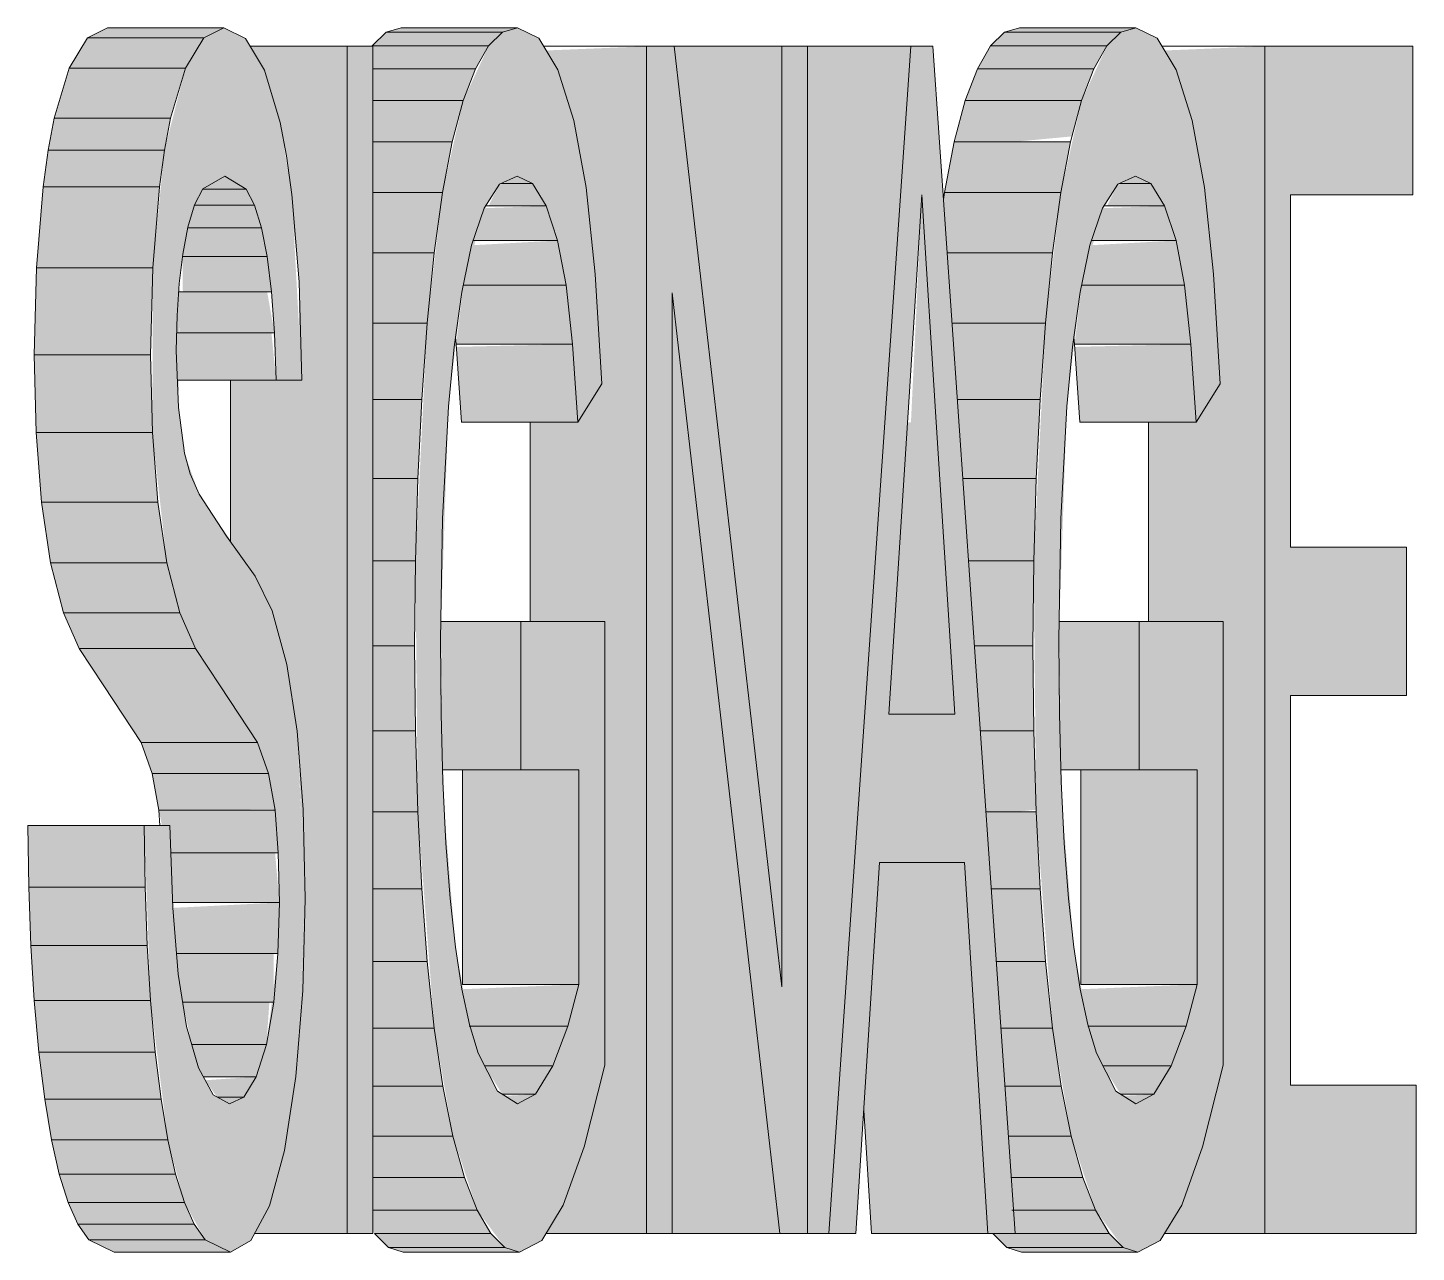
# Model space of a CAD drawing. Header units: metres. Extents: x -4613 to -4328, y -1 to 30.
# Drawn here: x -4521.934 to -4521.347, y 14.071 to 14.589 of the extents above; entities that cross this region are included whole.
import ezdxf

# ---------------------------------------------------------------- set-up
doc = ezdxf.new("R2010")
doc.units = ezdxf.units.M
doc.layers.add('A-GENM', color=13, linetype='Continuous', lineweight=5)

# ---------------------------------------------------------------- blocks, each defined once
blk = doc.blocks.new('Signage_Tenant Building - Tenant Signage with Back Panel-V95-SOUTH WEST')
at = {"layer": 'A-GENM'}
for points in [[(-4521.86739, 14.57161), (-4521.85972, 14.58444), (-4521.90896, 14.58444), (-4521.91663, 14.57161)], [(-4521.85123, 14.58872), (-4521.90047, 14.58872), (-4521.90896, 14.58444), (-4521.85972, 14.58444)], [(-4521.84844, 14.07074), (-4521.83974, 14.07563), (-4521.83194, 14.0903), (-4521.82547, 14.11378), (-4521.8207, 14.14511), (-4521.81679, 14.22022), (-4521.82019, 14.29122), (-4521.82453, 14.31933), (-4521.83074, 14.34211), (-4521.83801, 14.3568), (-4521.86168, 14.39135), (-4521.86784, 14.4087), (-4521.87044, 14.4281), (-4521.87008, 14.48053), (-4521.86641, 14.50435), (-4521.86006, 14.52054), (-4521.8508, 14.52593), (-4521.84176, 14.52047), (-4521.83523, 14.5041), (-4521.83106, 14.47706), (-4521.82906, 14.4396), (-4521.81816, 14.4396), (-4521.82248, 14.51821), (-4521.82737, 14.54871), (-4521.83398, 14.57081), (-4521.84203, 14.58424), (-4521.85123, 14.58872), (-4521.85972, 14.58444), (-4521.86739, 14.57161), (-4521.87632, 14.53698), (-4521.88126, 14.48717), (-4521.88145, 14.4175), (-4521.87531, 14.36238), (-4521.86988, 14.34125), (-4521.86321, 14.32616), (-4521.83692, 14.28632), (-4521.83226, 14.2733), (-4521.82815, 14.23964), (-4521.8283, 14.19706), (-4521.83316, 14.1586), (-4521.83747, 14.14499), (-4521.84279, 14.13639), (-4521.84886, 14.13352), (-4521.85576, 14.13731), (-4521.86194, 14.14867), (-4521.86699, 14.16617), (-4521.87278, 14.2164), (-4521.87403, 14.25125), (-4521.88494, 14.25125), (-4521.8822, 14.17726), (-4521.87491, 14.11826), (-4521.86791, 14.09183), (-4521.85912, 14.07601)], [(-4521.73322, 14.58679), (-4521.78246, 14.58679), (-4521.78839, 14.58102), (-4521.73915, 14.58102)], [(-4521.72691, 14.58872), (-4521.77615, 14.58872), (-4521.78246, 14.58679), (-4521.73322, 14.58679)], [(-4521.72604, 14.07074), (-4521.71668, 14.0757), (-4521.70755, 14.0906), (-4521.69866, 14.11534), (-4521.69005, 14.14983), (-4521.69005, 14.33758), (-4521.72549, 14.33758), (-4521.72549, 14.27479), (-4521.70095, 14.27479), (-4521.70095, 14.18405), (-4521.712, 14.14965), (-4521.71936, 14.13755), (-4521.72691, 14.13352), (-4521.73546, 14.13887), (-4521.74721, 14.16704), (-4521.75317, 14.19978), (-4521.75795, 14.25791), (-4521.75956, 14.32985), (-4521.75615, 14.42844), (-4521.75054, 14.47682), (-4521.74104, 14.51238), (-4521.73461, 14.52254), (-4521.72708, 14.52593), (-4521.72065, 14.52279), (-4521.71483, 14.51336), (-4521.70994, 14.49871), (-4521.7036, 14.45491), (-4521.70136, 14.42182), (-4521.69131, 14.43813), (-4521.6979, 14.52121), (-4521.70305, 14.54954), (-4521.70986, 14.57087), (-4521.71793, 14.58426), (-4521.72691, 14.58872), (-4521.73322, 14.58679), (-4521.73915, 14.58102), (-4521.74987, 14.55794), (-4521.75867, 14.51902), (-4521.76515, 14.46382), (-4521.77013, 14.36326), (-4521.76912, 14.25704), (-4521.76214, 14.16558), (-4521.75424, 14.11987), (-4521.74394, 14.0885), (-4521.7323, 14.07271)], [(-4521.47156, 14.58679), (-4521.5208, 14.58679), (-4521.52673, 14.58102), (-4521.47748, 14.58102)], [(-4521.47156, 14.58679), (-4521.46525, 14.58872), (-4521.51449, 14.58872), (-4521.5208, 14.58679)], [(-4521.46438, 14.07074), (-4521.45502, 14.0757), (-4521.44588, 14.0906), (-4521.437, 14.11534), (-4521.42839, 14.14983), (-4521.42839, 14.33758), (-4521.46382, 14.33758), (-4521.46382, 14.27479), (-4521.43929, 14.27479), (-4521.43929, 14.18405), (-4521.45034, 14.14965), (-4521.4577, 14.13755), (-4521.46525, 14.13352), (-4521.4738, 14.13887), (-4521.48555, 14.16704), (-4521.49151, 14.19978), (-4521.49628, 14.25791), (-4521.4979, 14.32985), (-4521.49449, 14.42844), (-4521.48888, 14.47682), (-4521.47938, 14.51238), (-4521.47295, 14.52254), (-4521.46542, 14.52593), (-4521.45899, 14.52279), (-4521.45317, 14.51336), (-4521.44828, 14.49871), (-4521.44194, 14.45491), (-4521.4397, 14.42182), (-4521.42965, 14.43813), (-4521.43624, 14.52121), (-4521.44139, 14.54954), (-4521.44819, 14.57087), (-4521.45627, 14.58426), (-4521.46525, 14.58872), (-4521.47156, 14.58679), (-4521.47748, 14.58102), (-4521.48821, 14.55794), (-4521.49701, 14.51902), (-4521.50348, 14.46382), (-4521.50847, 14.36326), (-4521.50746, 14.25704), (-4521.50048, 14.16558), (-4521.49258, 14.11987), (-4521.48228, 14.0885), (-4521.47064, 14.07271)], [(-4521.83816, 14.07859), (-4521.79908, 14.07859), (-4521.79908, 14.58087), (-4521.84001, 14.58087), (-4521.83288, 14.56713), (-4521.82471, 14.53451), (-4521.81939, 14.4812), (-4521.81939, 14.4396), (-4521.84832, 14.4396), (-4521.84832, 14.37122), (-4521.83226, 14.34519), (-4521.82951, 14.33759), (-4521.82453, 14.31933), (-4521.81981, 14.28632), (-4521.81683, 14.21863), (-4521.8207, 14.14511), (-4521.83011, 14.09693), (-4521.83316, 14.08801), (-4521.83747, 14.07989)], [(-4521.78818, 14.07859), (-4521.78818, 14.58087), (-4521.79908, 14.58087), (-4521.79908, 14.07859), (-4521.79485, 14.07859)], [(-4521.7447, 14.5714), (-4521.73915, 14.58102), (-4521.78818, 14.58087), (-4521.78818, 14.5714)], [(-4521.71491, 14.07859), (-4521.67234, 14.07859), (-4521.67234, 14.58087), (-4521.71483, 14.57911), (-4521.70986, 14.57087), (-4521.70095, 14.538), (-4521.6979, 14.52121), (-4521.69131, 14.43813), (-4521.7036, 14.42182), (-4521.72158, 14.42182), (-4521.72158, 14.33758), (-4521.69005, 14.33758), (-4521.69005, 14.14983), (-4521.7056, 14.09602), (-4521.712, 14.08334)], [(-4521.66143, 14.07859), (-4521.66143, 14.47663), (-4521.61586, 14.07859), (-4521.60419, 14.07859), (-4521.60419, 14.58087), (-4521.6151, 14.58087), (-4521.6151, 14.18294), (-4521.66067, 14.58087), (-4521.67234, 14.58087), (-4521.67234, 14.07859)], [(-4521.6151, 14.18294), (-4521.6151, 14.58087), (-4521.66067, 14.58087), (-4521.61586, 14.18964)], [(-4521.60419, 14.07859), (-4521.59525, 14.07859), (-4521.56044, 14.58087), (-4521.60419, 14.58087), (-4521.60419, 14.18294)], [(-4521.51636, 14.5714), (-4521.48303, 14.5714), (-4521.47748, 14.58102), (-4521.52681, 14.58087), (-4521.53228, 14.5714)], [(-4521.45325, 14.07859), (-4521.41067, 14.07859), (-4521.41067, 14.58087), (-4521.45317, 14.57911), (-4521.44819, 14.57087), (-4521.43929, 14.538), (-4521.43624, 14.52121), (-4521.42965, 14.43813), (-4521.44194, 14.42182), (-4521.45992, 14.42182), (-4521.45992, 14.33758), (-4521.42839, 14.33758), (-4521.42839, 14.14983), (-4521.44394, 14.09602), (-4521.45034, 14.08334)], [(-4521.41067, 14.07859), (-4521.34662, 14.07859), (-4521.34662, 14.14137), (-4521.39977, 14.14137), (-4521.39977, 14.30618), (-4521.35071, 14.30618), (-4521.35071, 14.36897), (-4521.39977, 14.36897), (-4521.39977, 14.51808), (-4521.34799, 14.51808), (-4521.34799, 14.58087), (-4521.41067, 14.58087), (-4521.41067, 14.25791)], [(-4521.86739, 14.57161), (-4521.91663, 14.57161), (-4521.92302, 14.55052), (-4521.87378, 14.55052)], [(-4521.7447, 14.5714), (-4521.78818, 14.5714), (-4521.78818, 14.55794), (-4521.74987, 14.55794)], [(-4521.51636, 14.55794), (-4521.48821, 14.55794), (-4521.48303, 14.5714), (-4521.53228, 14.5714), (-4521.53745, 14.55794)], [(-4521.75456, 14.54051), (-4521.74987, 14.55794), (-4521.78818, 14.55794), (-4521.78818, 14.54051)], [(-4521.51636, 14.54051), (-4521.49229, 14.54277), (-4521.48821, 14.55794), (-4521.53745, 14.55794), (-4521.54182, 14.54051)], [(-4521.92556, 14.53698), (-4521.87632, 14.53698), (-4521.87378, 14.55052), (-4521.92302, 14.55052), (-4521.92448, 14.54277)], [(-4521.87632, 14.53698), (-4521.92556, 14.53698), (-4521.92767, 14.52145), (-4521.87843, 14.52145)], [(-4521.78818, 14.51902), (-4521.75867, 14.51902), (-4521.75456, 14.54051), (-4521.78818, 14.54051)], [(-4521.54182, 14.51902), (-4521.49701, 14.51902), (-4521.4929, 14.54051), (-4521.54214, 14.54051), (-4521.54625, 14.51902)], [(-4521.86006, 14.52047), (-4521.84176, 14.52047), (-4521.8508, 14.52593), (-4521.86009, 14.52047)], [(-4521.72065, 14.52279), (-4521.72708, 14.52593), (-4521.73322, 14.52279), (-4521.72708, 14.52279)], [(-4521.45899, 14.52279), (-4521.46542, 14.52593), (-4521.47156, 14.52279), (-4521.46542, 14.52279)], [(-4521.87843, 14.52145), (-4521.92767, 14.52145), (-4521.9305, 14.48717), (-4521.88126, 14.48717)], [(-4521.83818, 14.51365), (-4521.84176, 14.52047), (-4521.86009, 14.52047), (-4521.8636, 14.51365), (-4521.84176, 14.51365)], [(-4521.7622, 14.49345), (-4521.75867, 14.51902), (-4521.78818, 14.51902), (-4521.78818, 14.49345)], [(-4521.73461, 14.51336), (-4521.71483, 14.51336), (-4521.72065, 14.52279), (-4521.73461, 14.52254), (-4521.73915, 14.51336)], [(-4521.51636, 14.49345), (-4521.50054, 14.49345), (-4521.49701, 14.51902), (-4521.54625, 14.51902), (-4521.54666, 14.51604), (-4521.5451, 14.49345), (-4521.54182, 14.49345)], [(-4521.47295, 14.51336), (-4521.45317, 14.51336), (-4521.45899, 14.52279), (-4521.47295, 14.52254), (-4521.47748, 14.51336)], [(-4521.84176, 14.5041), (-4521.83523, 14.5041), (-4521.83818, 14.51365), (-4521.86364, 14.51365), (-4521.86641, 14.5041), (-4521.8636, 14.5041)], [(-4521.73461, 14.49871), (-4521.70994, 14.49871), (-4521.71483, 14.51336), (-4521.74104, 14.51238), (-4521.7447, 14.49871), (-4521.73915, 14.49871)], [(-4521.5497, 14.42182), (-4521.55581, 14.51808), (-4521.56044, 14.42182), (-4521.55115, 14.42182)], [(-4521.47295, 14.49871), (-4521.44828, 14.49871), (-4521.45317, 14.51336), (-4521.47938, 14.51238), (-4521.48303, 14.49871), (-4521.47748, 14.49871)], [(-4521.86855, 14.49189), (-4521.83288, 14.49189), (-4521.83523, 14.5041), (-4521.86646, 14.5041), (-4521.86869, 14.49189)], [(-4521.74987, 14.47988), (-4521.70633, 14.47988), (-4521.70994, 14.49871), (-4521.74636, 14.49671), (-4521.74989, 14.47988)], [(-4521.48821, 14.47988), (-4521.44467, 14.47988), (-4521.44828, 14.49871), (-4521.4847, 14.49671), (-4521.48823, 14.47988)], [(-4521.83523, 14.47706), (-4521.83106, 14.47706), (-4521.83288, 14.49189), (-4521.86869, 14.49189), (-4521.86855, 14.47706)], [(-4521.78818, 14.46382), (-4521.76515, 14.46382), (-4521.7622, 14.49345), (-4521.78818, 14.49345)], [(-4521.54182, 14.46382), (-4521.50348, 14.46382), (-4521.50054, 14.49345), (-4521.5451, 14.49345), (-4521.54304, 14.46382)], [(-4521.88126, 14.48717), (-4521.9305, 14.48717), (-4521.93145, 14.45039), (-4521.88221, 14.45039)], [(-4521.7036, 14.45491), (-4521.70633, 14.47988), (-4521.74989, 14.47988), (-4521.75284, 14.45491), (-4521.70633, 14.45491)], [(-4521.44194, 14.45491), (-4521.44467, 14.47988), (-4521.48823, 14.47988), (-4521.49118, 14.45491), (-4521.44467, 14.45491)], [(-4521.83288, 14.45964), (-4521.82979, 14.45964), (-4521.83288, 14.47706), (-4521.87032, 14.47706), (-4521.87008, 14.45964)], [(-4521.61586, 14.07859), (-4521.66143, 14.47663), (-4521.66143, 14.07859)], [(-4521.76747, 14.43153), (-4521.76515, 14.46382), (-4521.78818, 14.46382), (-4521.78818, 14.43153)], [(-4521.54081, 14.43153), (-4521.50581, 14.43153), (-4521.50348, 14.46382), (-4521.54304, 14.46382), (-4521.54182, 14.44623)], [(-4521.82906, 14.4396), (-4521.83106, 14.45964), (-4521.87115, 14.45964), (-4521.87044, 14.4396), (-4521.82979, 14.4396)], [(-4521.7036, 14.42182), (-4521.70136, 14.42182), (-4521.7036, 14.45491), (-4521.75276, 14.45372), (-4521.75054, 14.42182), (-4521.70633, 14.42182)], [(-4521.48888, 14.42182), (-4521.4397, 14.42182), (-4521.44194, 14.45491), (-4521.4911, 14.45372), (-4521.48894, 14.42182)], [(-4521.88145, 14.4175), (-4521.88221, 14.45039), (-4521.93145, 14.45039), (-4521.93069, 14.4175)], [(-4521.76913, 14.39802), (-4521.76747, 14.43153), (-4521.78818, 14.43153), (-4521.78818, 14.39802)], [(-4521.51636, 14.39802), (-4521.50747, 14.39802), (-4521.50581, 14.43153), (-4521.54081, 14.43153), (-4521.53848, 14.39802)], [(-4521.56978, 14.29833), (-4521.54182, 14.29833), (-4521.5497, 14.42182), (-4521.56193, 14.42182), (-4521.5647, 14.37822)], [(-4521.88145, 14.4175), (-4521.93069, 14.4175), (-4521.92839, 14.38797), (-4521.87915, 14.38797)], [(-4521.77013, 14.36326), (-4521.76913, 14.39802), (-4521.78818, 14.39802), (-4521.78818, 14.36326)], [(-4521.51636, 14.36326), (-4521.50847, 14.36326), (-4521.50747, 14.39802), (-4521.53848, 14.39802), (-4521.53608, 14.36326)], [(-4521.87915, 14.38797), (-4521.92839, 14.38797), (-4521.92455, 14.36238), (-4521.87531, 14.36238)], [(-4521.87531, 14.36238), (-4521.92455, 14.36238), (-4521.91912, 14.34125), (-4521.86988, 14.34125)], [(-4521.77046, 14.32727), (-4521.77013, 14.36326), (-4521.78818, 14.36326), (-4521.78818, 14.32727)], [(-4521.51636, 14.32727), (-4521.5088, 14.32727), (-4521.50847, 14.36326), (-4521.53608, 14.36326), (-4521.53358, 14.32727)], [(-4521.86988, 14.34125), (-4521.91912, 14.34125), (-4521.91245, 14.32616), (-4521.86321, 14.32616)], [(-4521.72549, 14.27479), (-4521.72549, 14.33758), (-4521.75943, 14.33758), (-4521.75853, 14.27479)], [(-4521.46382, 14.27479), (-4521.46382, 14.33758), (-4521.49777, 14.33758), (-4521.49687, 14.27479)], [(-4521.86321, 14.32616), (-4521.91245, 14.32616), (-4521.90203, 14.31029), (-4521.85279, 14.31029)], [(-4521.77013, 14.29129), (-4521.77046, 14.32727), (-4521.78818, 14.32727), (-4521.78818, 14.29129)], [(-4521.51636, 14.29129), (-4521.50846, 14.29129), (-4521.5088, 14.32727), (-4521.53358, 14.32727), (-4521.53109, 14.29129)], [(-4521.83692, 14.28632), (-4521.85279, 14.31029), (-4521.90203, 14.31029), (-4521.88616, 14.28632)], [(-4521.76912, 14.25704), (-4521.77013, 14.29129), (-4521.78818, 14.29129), (-4521.78818, 14.25704)], [(-4521.51636, 14.25704), (-4521.50749, 14.25791), (-4521.50846, 14.29129), (-4521.53109, 14.29129), (-4521.52872, 14.25704)], [(-4521.83226, 14.2733), (-4521.83692, 14.28632), (-4521.88616, 14.28632), (-4521.8815, 14.2733), (-4521.83692, 14.2733)], [(-4521.87875, 14.25781), (-4521.82956, 14.25808), (-4521.83226, 14.2733), (-4521.8815, 14.2733), (-4521.87877, 14.25791)], [(-4521.7502, 14.18405), (-4521.70095, 14.18405), (-4521.70095, 14.27479), (-4521.7502, 14.27479), (-4521.7502, 14.25791)], [(-4521.48853, 14.18405), (-4521.43929, 14.18405), (-4521.43929, 14.27479), (-4521.48853, 14.27479), (-4521.48853, 14.25791)], [(-4521.87278, 14.23964), (-4521.82815, 14.23964), (-4521.82951, 14.25781), (-4521.87875, 14.25781), (-4521.87739, 14.25125), (-4521.87403, 14.25125), (-4521.87362, 14.23964)], [(-4521.76746, 14.22452), (-4521.76912, 14.25704), (-4521.78818, 14.25704), (-4521.78818, 14.22452)], [(-4521.51636, 14.22452), (-4521.5058, 14.22452), (-4521.50746, 14.25704), (-4521.52872, 14.25704), (-4521.52647, 14.22452)], [(-4521.88494, 14.25125), (-4521.93418, 14.25125), (-4521.93379, 14.2252), (-4521.88455, 14.2252)], [(-4521.8277, 14.21863), (-4521.82951, 14.23964), (-4521.87362, 14.23964), (-4521.87278, 14.21863), (-4521.82815, 14.21863)], [(-4521.57712, 14.07859), (-4521.52788, 14.07859), (-4521.53784, 14.23555), (-4521.57379, 14.23555), (-4521.58044, 14.13084)], [(-4521.88455, 14.2252), (-4521.93379, 14.2252), (-4521.93288, 14.20054), (-4521.88364, 14.20054)], [(-4521.76512, 14.19373), (-4521.76746, 14.22452), (-4521.78818, 14.22452), (-4521.78818, 14.19373)], [(-4521.51636, 14.19373), (-4521.50346, 14.19373), (-4521.5058, 14.22452), (-4521.52647, 14.22452), (-4521.52433, 14.19373)], [(-4521.83011, 14.19706), (-4521.8283, 14.19706), (-4521.8283, 14.21863), (-4521.87278, 14.2164), (-4521.87052, 14.19706)], [(-4521.8822, 14.17726), (-4521.88364, 14.20054), (-4521.93288, 14.20054), (-4521.93144, 14.17726)], [(-4521.83011, 14.1765), (-4521.83011, 14.19706), (-4521.87122, 14.19706), (-4521.86863, 14.1765), (-4521.83316, 14.1765)], [(-4521.76214, 14.16558), (-4521.76512, 14.19373), (-4521.78818, 14.19373), (-4521.78818, 14.16558)], [(-4521.51636, 14.16558), (-4521.50048, 14.16558), (-4521.50346, 14.19373), (-4521.52433, 14.19373), (-4521.52238, 14.16558)], [(-4521.74699, 14.16631), (-4521.7056, 14.16631), (-4521.70095, 14.18405), (-4521.75043, 14.18199), (-4521.74721, 14.16704)], [(-4521.48533, 14.16631), (-4521.44394, 14.16631), (-4521.43929, 14.18405), (-4521.48877, 14.18199), (-4521.48555, 14.16704)], [(-4521.8822, 14.17726), (-4521.93144, 14.17726), (-4521.92947, 14.15535), (-4521.88023, 14.15535)], [(-4521.86194, 14.1586), (-4521.83316, 14.1586), (-4521.83194, 14.1765), (-4521.86863, 14.1765), (-4521.8648, 14.1586)], [(-4521.73546, 14.14965), (-4521.712, 14.14965), (-4521.7056, 14.16631), (-4521.74699, 14.16631), (-4521.74088, 14.14965)], [(-4521.4738, 14.14965), (-4521.45034, 14.14965), (-4521.44394, 14.16631), (-4521.48533, 14.16631), (-4521.47922, 14.14965)], [(-4521.75851, 14.14096), (-4521.76214, 14.16558), (-4521.78818, 14.16558), (-4521.78818, 14.14096)], [(-4521.52068, 14.14096), (-4521.49685, 14.14096), (-4521.50048, 14.16558), (-4521.52238, 14.16558)], [(-4521.88023, 14.15535), (-4521.92947, 14.15535), (-4521.92702, 14.13547), (-4521.87778, 14.13547)], [(-4521.85994, 14.14499), (-4521.83747, 14.14499), (-4521.83316, 14.1586), (-4521.8648, 14.1586), (-4521.86194, 14.14867)], [(-4521.7323, 14.13755), (-4521.71936, 14.13755), (-4521.712, 14.14965), (-4521.74088, 14.14965), (-4521.73336, 14.13755)], [(-4521.47064, 14.13755), (-4521.4577, 14.13755), (-4521.45034, 14.14965), (-4521.47922, 14.14965), (-4521.4717, 14.13755)], [(-4521.84279, 14.13639), (-4521.83747, 14.14499), (-4521.85912, 14.14348), (-4521.85409, 14.13639), (-4521.84844, 14.13639)], [(-4521.78818, 14.11987), (-4521.75424, 14.11987), (-4521.75851, 14.14096), (-4521.78818, 14.14096)], [(-4521.72691, 14.13352), (-4521.71936, 14.13755), (-4521.7323, 14.13689)], [(-4521.51636, 14.11987), (-4521.49258, 14.11987), (-4521.49685, 14.14096), (-4521.52068, 14.14096), (-4521.51922, 14.11987)], [(-4521.46525, 14.13352), (-4521.4577, 14.13755), (-4521.47064, 14.13689)], [(-4521.87491, 14.11826), (-4521.87778, 14.13547), (-4521.92702, 14.13547), (-4521.92415, 14.11826)], [(-4521.84886, 14.13352), (-4521.84279, 14.13639), (-4521.85409, 14.13639)], [(-4521.74932, 14.10231), (-4521.75424, 14.11987), (-4521.78818, 14.11987), (-4521.78818, 14.10231)], [(-4521.518, 14.10231), (-4521.48766, 14.10231), (-4521.49258, 14.11987), (-4521.51922, 14.11987)], [(-4521.87491, 14.11826), (-4521.92415, 14.11826), (-4521.92086, 14.10371), (-4521.87162, 14.10371)], [(-4521.87162, 14.10371), (-4521.92086, 14.10371), (-4521.91715, 14.09183), (-4521.86791, 14.09183)], [(-4521.74394, 14.0885), (-4521.74932, 14.10231), (-4521.78818, 14.10231), (-4521.78818, 14.0885)], [(-4521.51636, 14.0885), (-4521.48228, 14.0885), (-4521.48766, 14.10231), (-4521.518, 14.10231), (-4521.51704, 14.0885)], [(-4521.86791, 14.09183), (-4521.91715, 14.09183), (-4521.91299, 14.0826), (-4521.86375, 14.0826)], [(-4521.78751, 14.07863), (-4521.73827, 14.07863), (-4521.74394, 14.0885), (-4521.78818, 14.0885), (-4521.78818, 14.07979)], [(-4521.47661, 14.07863), (-4521.48228, 14.0885), (-4521.51704, 14.0885), (-4521.51636, 14.07863)], [(-4521.85912, 14.07601), (-4521.86375, 14.0826), (-4521.91299, 14.0826), (-4521.90836, 14.07601)], [(-4521.73827, 14.07863), (-4521.78751, 14.07863), (-4521.78154, 14.07271), (-4521.7323, 14.07271)], [(-4521.51636, 14.07271), (-4521.47064, 14.07271), (-4521.47661, 14.07863), (-4521.5258, 14.07859), (-4521.51988, 14.07271)], [(-4521.85912, 14.07601), (-4521.90836, 14.07601), (-4521.89768, 14.07074), (-4521.84844, 14.07074)], [(-4521.7323, 14.07271), (-4521.78154, 14.07271), (-4521.77528, 14.07074), (-4521.72604, 14.07074)], [(-4521.46438, 14.07074), (-4521.47064, 14.07271), (-4521.51988, 14.07271), (-4521.51362, 14.07074)]]:
    blk.add_hatch(color=256, dxfattribs=at).paths.add_polyline_path(points)
h = blk.add_hatch(color=256, dxfattribs=at)
h.paths.add_polyline_path([(-4521.58375, 14.07859), (-4521.57379, 14.23555), (-4521.53784, 14.23555), (-4521.52788, 14.07859), (-4521.51636, 14.07859), (-4521.55115, 14.58087), (-4521.56044, 14.58087), (-4521.59525, 14.07859)])
h.paths.add_polyline_path([(-4521.54182, 14.29833), (-4521.56978, 14.29833), (-4521.55581, 14.51808), (-4521.5497, 14.42182)])
for p, q in [((-4521.91663, 14.57161), (-4521.90896, 14.58444)), ((-4521.90896, 14.58444), (-4521.90047, 14.58872)), ((-4521.90896, 14.58444), (-4521.85972, 14.58444)), ((-4521.90047, 14.58872), (-4521.85123, 14.58872)), ((-4521.85972, 14.58444), (-4521.86739, 14.57161)), ((-4521.85123, 14.58872), (-4521.85972, 14.58444)), ((-4521.84203, 14.58424), (-4521.85123, 14.58872)), ((-4521.83398, 14.57081), (-4521.84203, 14.58424)), ((-4521.78839, 14.58102), (-4521.78246, 14.58679)), ((-4521.78246, 14.58679), (-4521.77615, 14.58872)), ((-4521.78246, 14.58679), (-4521.73322, 14.58679)), ((-4521.77615, 14.58872), (-4521.72691, 14.58872)), ((-4521.73322, 14.58679), (-4521.73915, 14.58102)), ((-4521.72691, 14.58872), (-4521.73322, 14.58679)), ((-4521.71793, 14.58426), (-4521.72691, 14.58872)), ((-4521.70986, 14.57087), (-4521.71793, 14.58426)), ((-4521.52673, 14.58102), (-4521.5208, 14.58679)), ((-4521.5208, 14.58679), (-4521.51449, 14.58872)), ((-4521.5208, 14.58679), (-4521.47156, 14.58679)), ((-4521.51449, 14.58872), (-4521.46525, 14.58872)), ((-4521.47156, 14.58679), (-4521.47748, 14.58102)), ((-4521.46525, 14.58872), (-4521.47156, 14.58679)), ((-4521.45627, 14.58426), (-4521.46525, 14.58872)), ((-4521.44819, 14.57087), (-4521.45627, 14.58426)), ((-4521.84001, 14.58087), (-4521.79908, 14.58087)), ((-4521.78818, 14.58087), (-4521.79908, 14.58087)), ((-4521.79908, 14.58087), (-4521.79908, 14.07859)), ((-4521.78839, 14.58102), (-4521.73915, 14.58102)), ((-4521.78818, 14.07859), (-4521.78818, 14.58087)), ((-4521.73915, 14.58102), (-4521.7447, 14.5714)), ((-4521.71589, 14.58087), (-4521.67234, 14.58087)), ((-4521.66067, 14.58087), (-4521.67234, 14.58087)), ((-4521.67234, 14.58087), (-4521.67234, 14.07859)), ((-4521.6151, 14.18294), (-4521.66067, 14.58087)), ((-4521.66067, 14.58087), (-4521.6151, 14.58087)), ((-4521.60419, 14.58087), (-4521.6151, 14.58087)), ((-4521.6151, 14.58087), (-4521.6151, 14.18294)), ((-4521.60419, 14.07859), (-4521.60419, 14.58087)), ((-4521.60419, 14.58087), (-4521.56044, 14.58087)), ((-4521.56044, 14.58087), (-4521.59525, 14.07859)), ((-4521.55115, 14.58087), (-4521.56044, 14.58087)), ((-4521.51636, 14.07859), (-4521.55115, 14.58087)), ((-4521.53228, 14.5714), (-4521.52673, 14.58102)), ((-4521.52673, 14.58102), (-4521.47748, 14.58102)), ((-4521.47748, 14.58102), (-4521.48303, 14.5714)), ((-4521.45423, 14.58087), (-4521.41067, 14.58087)), ((-4521.34799, 14.58087), (-4521.41067, 14.58087)), ((-4521.41067, 14.58087), (-4521.41067, 14.07859)), ((-4521.34799, 14.51808), (-4521.34799, 14.58087)), ((-4521.92302, 14.55052), (-4521.91663, 14.57161)), ((-4521.91663, 14.57161), (-4521.86739, 14.57161)), ((-4521.86739, 14.57161), (-4521.87378, 14.55052)), ((-4521.78818, 14.5714), (-4521.7447, 14.5714)), ((-4521.7447, 14.5714), (-4521.74987, 14.55794)), ((-4521.53745, 14.55794), (-4521.53228, 14.5714)), ((-4521.53228, 14.5714), (-4521.48303, 14.5714)), ((-4521.48303, 14.5714), (-4521.48821, 14.55794)), ((-4521.82737, 14.54871), (-4521.83398, 14.57081)), ((-4521.70305, 14.54954), (-4521.70986, 14.57087)), ((-4521.44139, 14.54954), (-4521.44819, 14.57087)), ((-4521.78818, 14.55794), (-4521.74987, 14.55794)), ((-4521.74987, 14.55794), (-4521.75456, 14.54051)), ((-4521.54214, 14.54051), (-4521.53745, 14.55794)), ((-4521.53745, 14.55794), (-4521.48821, 14.55794)), ((-4521.48821, 14.55794), (-4521.4929, 14.54051)), ((-4521.92556, 14.53698), (-4521.92302, 14.55052)), ((-4521.92302, 14.55052), (-4521.87378, 14.55052)), ((-4521.87378, 14.55052), (-4521.87632, 14.53698)), ((-4521.82471, 14.53451), (-4521.82737, 14.54871)), ((-4521.6979, 14.52121), (-4521.70305, 14.54954)), ((-4521.43624, 14.52121), (-4521.44139, 14.54954)), ((-4521.92767, 14.52145), (-4521.92556, 14.53698)), ((-4521.92556, 14.53698), (-4521.87632, 14.53698)), ((-4521.87632, 14.53698), (-4521.87843, 14.52145)), ((-4521.78818, 14.54051), (-4521.75456, 14.54051)), ((-4521.75456, 14.54051), (-4521.75867, 14.51902)), ((-4521.54625, 14.51902), (-4521.54214, 14.54051)), ((-4521.54214, 14.54051), (-4521.4929, 14.54051)), ((-4521.4929, 14.54051), (-4521.49701, 14.51902)), ((-4521.82248, 14.51821), (-4521.82471, 14.53451)), ((-4521.86006, 14.52054), (-4521.8508, 14.52593)), ((-4521.8508, 14.52593), (-4521.84176, 14.52047)), ((-4521.73461, 14.52254), (-4521.72708, 14.52593)), ((-4521.72708, 14.52593), (-4521.72065, 14.52279)), ((-4521.47295, 14.52254), (-4521.46542, 14.52593)), ((-4521.46542, 14.52593), (-4521.45899, 14.52279)), ((-4521.9305, 14.48717), (-4521.92767, 14.52145)), ((-4521.92767, 14.52145), (-4521.87843, 14.52145)), ((-4521.87843, 14.52145), (-4521.88126, 14.48717)), ((-4521.8636, 14.51379), (-4521.86006, 14.52054)), ((-4521.86009, 14.52047), (-4521.84176, 14.52047)), ((-4521.84176, 14.52047), (-4521.83818, 14.51365)), ((-4521.78818, 14.51902), (-4521.75867, 14.51902)), ((-4521.75867, 14.51902), (-4521.7622, 14.49345)), ((-4521.74104, 14.51238), (-4521.73461, 14.52254)), ((-4521.73406, 14.52279), (-4521.72065, 14.52279)), ((-4521.72065, 14.52279), (-4521.71483, 14.51336)), ((-4521.69408, 14.48453), (-4521.6979, 14.52121)), ((-4521.54666, 14.51604), (-4521.54625, 14.51902)), ((-4521.54625, 14.51902), (-4521.49701, 14.51902)), ((-4521.49701, 14.51902), (-4521.50054, 14.49345)), ((-4521.47938, 14.51238), (-4521.47295, 14.52254)), ((-4521.4724, 14.52279), (-4521.45899, 14.52279)), ((-4521.45899, 14.52279), (-4521.45317, 14.51336)), ((-4521.43242, 14.48453), (-4521.43624, 14.52121)), ((-4521.86641, 14.50435), (-4521.8636, 14.51379)), ((-4521.86364, 14.51365), (-4521.83818, 14.51365)), ((-4521.83818, 14.51365), (-4521.83523, 14.5041)), ((-4521.81939, 14.4812), (-4521.82248, 14.51821)), ((-4521.74042, 14.51336), (-4521.71483, 14.51336)), ((-4521.71483, 14.51336), (-4521.70994, 14.49871)), ((-4521.56124, 14.43261), (-4521.55581, 14.51808)), ((-4521.55581, 14.51808), (-4521.5497, 14.42182)), ((-4521.47876, 14.51336), (-4521.45317, 14.51336)), ((-4521.45317, 14.51336), (-4521.44828, 14.49871)), ((-4521.39977, 14.36897), (-4521.39977, 14.51808)), ((-4521.39977, 14.51808), (-4521.34799, 14.51808)), ((-4521.74636, 14.49671), (-4521.74104, 14.51238)), ((-4521.4847, 14.49671), (-4521.47938, 14.51238)), ((-4521.86855, 14.493), (-4521.86641, 14.50435)), ((-4521.86646, 14.5041), (-4521.83523, 14.5041)), ((-4521.83523, 14.5041), (-4521.83288, 14.49189)), ((-4521.75054, 14.47682), (-4521.74636, 14.49671)), ((-4521.74568, 14.49871), (-4521.70994, 14.49871)), ((-4521.70994, 14.49871), (-4521.70633, 14.47988)), ((-4521.48888, 14.47682), (-4521.4847, 14.49671)), ((-4521.48402, 14.49871), (-4521.44828, 14.49871)), ((-4521.44828, 14.49871), (-4521.44467, 14.47988)), ((-4521.87008, 14.48053), (-4521.86855, 14.493)), ((-4521.86869, 14.49189), (-4521.83288, 14.49189)), ((-4521.83288, 14.49189), (-4521.83106, 14.47706)), ((-4521.78818, 14.49345), (-4521.7622, 14.49345)), ((-4521.7622, 14.49345), (-4521.76515, 14.46382)), ((-4521.5451, 14.49345), (-4521.50054, 14.49345)), ((-4521.50054, 14.49345), (-4521.50348, 14.46382)), ((-4521.93145, 14.45039), (-4521.9305, 14.48717)), ((-4521.9305, 14.48717), (-4521.88126, 14.48717)), ((-4521.88126, 14.48717), (-4521.88221, 14.45039)), ((-4521.69131, 14.43813), (-4521.69408, 14.48453)), ((-4521.42965, 14.43813), (-4521.43242, 14.48453)), ((-4521.871, 14.46694), (-4521.87008, 14.48053)), ((-4521.81816, 14.4396), (-4521.81939, 14.4812)), ((-4521.74989, 14.47988), (-4521.70633, 14.47988)), ((-4521.70633, 14.47988), (-4521.7036, 14.45491)), ((-4521.48823, 14.47988), (-4521.44467, 14.47988)), ((-4521.44467, 14.47988), (-4521.44194, 14.45491)), ((-4521.87032, 14.47706), (-4521.83106, 14.47706)), ((-4521.83106, 14.47706), (-4521.82979, 14.45964)), ((-4521.75375, 14.45372), (-4521.75054, 14.47682)), ((-4521.66143, 14.07859), (-4521.66143, 14.47663)), ((-4521.66143, 14.47663), (-4521.61586, 14.07859)), ((-4521.49208, 14.45372), (-4521.48888, 14.47682)), ((-4521.87131, 14.45223), (-4521.871, 14.46694)), ((-4521.78818, 14.46382), (-4521.76515, 14.46382)), ((-4521.76515, 14.46382), (-4521.76747, 14.43153)), ((-4521.54304, 14.46382), (-4521.50348, 14.46382)), ((-4521.50348, 14.46382), (-4521.50581, 14.43153)), ((-4521.87115, 14.45964), (-4521.82979, 14.45964)), ((-4521.82979, 14.45964), (-4521.82906, 14.4396)), ((-4521.75284, 14.45491), (-4521.75317, 14.45788)), ((-4521.7506, 14.42182), (-4521.75284, 14.45491)), ((-4521.75284, 14.45491), (-4521.7036, 14.45491)), ((-4521.7036, 14.45491), (-4521.70136, 14.42182)), ((-4521.49118, 14.45491), (-4521.49151, 14.45788)), ((-4521.48894, 14.42182), (-4521.49118, 14.45491)), ((-4521.49118, 14.45491), (-4521.44194, 14.45491)), ((-4521.44194, 14.45491), (-4521.4397, 14.42182)), ((-4521.93069, 14.4175), (-4521.93145, 14.45039)), ((-4521.93145, 14.45039), (-4521.88221, 14.45039)), ((-4521.88221, 14.45039), (-4521.88145, 14.4175)), ((-4521.87044, 14.4281), (-4521.87131, 14.45223)), ((-4521.75615, 14.42844), (-4521.75375, 14.45372)), ((-4521.49449, 14.42844), (-4521.49208, 14.45372)), ((-4521.87085, 14.4396), (-4521.82906, 14.4396)), ((-4521.84832, 14.37122), (-4521.84832, 14.4396)), ((-4521.82906, 14.4396), (-4521.81816, 14.4396)), ((-4521.70136, 14.42182), (-4521.69131, 14.43813)), ((-4521.4397, 14.42182), (-4521.42965, 14.43813)), ((-4521.78818, 14.43153), (-4521.76747, 14.43153)), ((-4521.76747, 14.43153), (-4521.76913, 14.39802)), ((-4521.56978, 14.29833), (-4521.56124, 14.43261)), ((-4521.54081, 14.43153), (-4521.50581, 14.43153)), ((-4521.50581, 14.43153), (-4521.50747, 14.39802)), ((-4521.86784, 14.4087), (-4521.87044, 14.4281)), ((-4521.7587, 14.38105), (-4521.75615, 14.42844)), ((-4521.49704, 14.38105), (-4521.49449, 14.42844)), ((-4521.7506, 14.42182), (-4521.70136, 14.42182)), ((-4521.72158, 14.33758), (-4521.72158, 14.42182)), ((-4521.5497, 14.42182), (-4521.54182, 14.29833)), ((-4521.48894, 14.42182), (-4521.4397, 14.42182)), ((-4521.45992, 14.33758), (-4521.45992, 14.42182)), ((-4521.92839, 14.38797), (-4521.93069, 14.4175)), ((-4521.93069, 14.4175), (-4521.88145, 14.4175)), ((-4521.88145, 14.4175), (-4521.87915, 14.38797)), ((-4521.86545, 14.40007), (-4521.86784, 14.4087)), ((-4521.86168, 14.39135), (-4521.86545, 14.40007)), ((-4521.78818, 14.39802), (-4521.76913, 14.39802)), ((-4521.76913, 14.39802), (-4521.77013, 14.36326)), ((-4521.53848, 14.39802), (-4521.50747, 14.39802)), ((-4521.50747, 14.39802), (-4521.50847, 14.36326)), ((-4521.85003, 14.37363), (-4521.86168, 14.39135)), ((-4521.92455, 14.36238), (-4521.92839, 14.38797)), ((-4521.92839, 14.38797), (-4521.87915, 14.38797)), ((-4521.87915, 14.38797), (-4521.87531, 14.36238)), ((-4521.75956, 14.32985), (-4521.7587, 14.38105)), ((-4521.4979, 14.32985), (-4521.49704, 14.38105)), ((-4521.83801, 14.3568), (-4521.85003, 14.37363)), ((-4521.35071, 14.36897), (-4521.39977, 14.36897)), ((-4521.35071, 14.30618), (-4521.35071, 14.36897)), ((-4521.91912, 14.34125), (-4521.92455, 14.36238)), ((-4521.92455, 14.36238), (-4521.87531, 14.36238)), ((-4521.87531, 14.36238), (-4521.86988, 14.34125)), ((-4521.78818, 14.36326), (-4521.77013, 14.36326)), ((-4521.77013, 14.36326), (-4521.77046, 14.32727)), ((-4521.53608, 14.36326), (-4521.50847, 14.36326)), ((-4521.50847, 14.36326), (-4521.5088, 14.32727)), ((-4521.83074, 14.34211), (-4521.83801, 14.3568)), ((-4521.91245, 14.32616), (-4521.91912, 14.34125)), ((-4521.91912, 14.34125), (-4521.86988, 14.34125)), ((-4521.86988, 14.34125), (-4521.86321, 14.32616)), ((-4521.82453, 14.31933), (-4521.83074, 14.34211)), ((-4521.75943, 14.33758), (-4521.72549, 14.33758)), ((-4521.69005, 14.33758), (-4521.72549, 14.33758)), ((-4521.72549, 14.33758), (-4521.72549, 14.27479)), ((-4521.69005, 14.14983), (-4521.69005, 14.33758)), ((-4521.49777, 14.33758), (-4521.46382, 14.33758)), ((-4521.42839, 14.33758), (-4521.46382, 14.33758)), ((-4521.46382, 14.33758), (-4521.46382, 14.27479)), ((-4521.42839, 14.14983), (-4521.42839, 14.33758)), ((-4521.90203, 14.31029), (-4521.91245, 14.32616)), ((-4521.91245, 14.32616), (-4521.86321, 14.32616)), ((-4521.86321, 14.32616), (-4521.85279, 14.31029)), ((-4521.78818, 14.32727), (-4521.77046, 14.32727)), ((-4521.77046, 14.32727), (-4521.77013, 14.29129)), ((-4521.7593, 14.2985), (-4521.75956, 14.32985)), ((-4521.53358, 14.32727), (-4521.5088, 14.32727)), ((-4521.5088, 14.32727), (-4521.50846, 14.29129)), ((-4521.49764, 14.2985), (-4521.4979, 14.32985)), ((-4521.82019, 14.29122), (-4521.82453, 14.31933)), ((-4521.88616, 14.28632), (-4521.90203, 14.31029)), ((-4521.85279, 14.31029), (-4521.83692, 14.28632)), ((-4521.39977, 14.14137), (-4521.39977, 14.30618)), ((-4521.39977, 14.30618), (-4521.35071, 14.30618)), ((-4521.75853, 14.26981), (-4521.7593, 14.2985)), ((-4521.54182, 14.29833), (-4521.56978, 14.29833)), ((-4521.49687, 14.26981), (-4521.49764, 14.2985)), ((-4521.81764, 14.25808), (-4521.82019, 14.29122)), ((-4521.78818, 14.29129), (-4521.77013, 14.29129)), ((-4521.77013, 14.29129), (-4521.76912, 14.25704)), ((-4521.53109, 14.29129), (-4521.50846, 14.29129)), ((-4521.50846, 14.29129), (-4521.50746, 14.25704)), ((-4521.8815, 14.2733), (-4521.88616, 14.28632)), ((-4521.88616, 14.28632), (-4521.83692, 14.28632)), ((-4521.83692, 14.28632), (-4521.83226, 14.2733)), ((-4521.87875, 14.25781), (-4521.8815, 14.2733)), ((-4521.8815, 14.2733), (-4521.83226, 14.2733)), ((-4521.83226, 14.2733), (-4521.82951, 14.25781)), ((-4521.75866, 14.27479), (-4521.72549, 14.27479)), ((-4521.7502, 14.18405), (-4521.7502, 14.27479)), ((-4521.72549, 14.27479), (-4521.70095, 14.27479)), ((-4521.70095, 14.27479), (-4521.70095, 14.18405)), ((-4521.46382, 14.27479), (-4521.497, 14.27479)), ((-4521.48853, 14.18405), (-4521.48853, 14.27479)), ((-4521.46382, 14.27479), (-4521.43929, 14.27479)), ((-4521.43929, 14.27479), (-4521.43929, 14.18405)), ((-4521.75725, 14.24378), (-4521.75853, 14.26981)), ((-4521.49559, 14.24378), (-4521.49687, 14.26981)), ((-4521.87826, 14.25125), (-4521.87875, 14.25781)), ((-4521.87875, 14.25781), (-4521.82951, 14.25781)), ((-4521.82951, 14.25781), (-4521.82815, 14.23964)), ((-4521.81679, 14.22022), (-4521.81764, 14.25808)), ((-4521.78818, 14.25704), (-4521.76912, 14.25704)), ((-4521.76912, 14.25704), (-4521.76746, 14.22452)), ((-4521.52872, 14.25704), (-4521.50746, 14.25704)), ((-4521.50746, 14.25704), (-4521.5058, 14.22452)), ((-4521.93379, 14.2252), (-4521.93418, 14.25125)), ((-4521.88494, 14.25125), (-4521.93418, 14.25125)), ((-4521.88494, 14.25125), (-4521.88455, 14.2252)), ((-4521.87403, 14.25125), (-4521.88494, 14.25125)), ((-4521.87278, 14.2164), (-4521.87403, 14.25125)), ((-4521.75546, 14.2204), (-4521.75725, 14.24378)), ((-4521.4938, 14.2204), (-4521.49559, 14.24378)), ((-4521.87362, 14.23964), (-4521.82815, 14.23964)), ((-4521.82815, 14.23964), (-4521.8277, 14.21863)), ((-4521.58375, 14.07859), (-4521.57379, 14.23555)), ((-4521.57379, 14.23555), (-4521.53784, 14.23555)), ((-4521.53784, 14.23555), (-4521.52788, 14.07859)), ((-4521.93288, 14.20054), (-4521.93379, 14.2252)), ((-4521.93379, 14.2252), (-4521.88455, 14.2252)), ((-4521.88455, 14.2252), (-4521.88364, 14.20054)), ((-4521.81777, 14.18152), (-4521.81679, 14.22022)), ((-4521.78818, 14.22452), (-4521.76746, 14.22452)), ((-4521.76746, 14.22452), (-4521.76512, 14.19373)), ((-4521.75317, 14.19978), (-4521.75546, 14.2204)), ((-4521.52647, 14.22452), (-4521.5058, 14.22452)), ((-4521.5058, 14.22452), (-4521.50346, 14.19373)), ((-4521.49151, 14.19978), (-4521.4938, 14.2204)), ((-4521.87286, 14.21863), (-4521.8277, 14.21863)), ((-4521.87052, 14.1884), (-4521.87278, 14.2164)), ((-4521.8277, 14.21863), (-4521.8283, 14.19706)), ((-4521.93144, 14.17726), (-4521.93288, 14.20054)), ((-4521.93288, 14.20054), (-4521.88364, 14.20054)), ((-4521.88364, 14.20054), (-4521.8822, 14.17726)), ((-4521.87122, 14.19706), (-4521.8283, 14.19706)), ((-4521.8283, 14.19706), (-4521.83011, 14.1765)), ((-4521.75043, 14.18199), (-4521.75317, 14.19978)), ((-4521.48877, 14.18199), (-4521.49151, 14.19978)), ((-4521.78818, 14.19373), (-4521.76512, 14.19373)), ((-4521.76512, 14.19373), (-4521.76214, 14.16558)), ((-4521.52433, 14.19373), (-4521.50346, 14.19373)), ((-4521.50346, 14.19373), (-4521.50048, 14.16558)), ((-4521.86699, 14.16617), (-4521.87052, 14.1884)), ((-4521.7502, 14.18405), (-4521.70095, 14.18405)), ((-4521.70095, 14.18405), (-4521.7056, 14.16631)), ((-4521.48853, 14.18405), (-4521.43929, 14.18405)), ((-4521.43929, 14.18405), (-4521.44394, 14.16631)), ((-4521.8207, 14.14511), (-4521.81777, 14.18152)), ((-4521.74721, 14.16704), (-4521.75043, 14.18199)), ((-4521.48555, 14.16704), (-4521.48877, 14.18199)), ((-4521.92947, 14.15535), (-4521.93144, 14.17726)), ((-4521.93144, 14.17726), (-4521.8822, 14.17726)), ((-4521.8822, 14.17726), (-4521.88023, 14.15535)), ((-4521.86863, 14.1765), (-4521.83011, 14.1765)), ((-4521.83011, 14.1765), (-4521.83316, 14.1586)), ((-4521.86194, 14.14867), (-4521.86699, 14.16617)), ((-4521.74732, 14.16631), (-4521.7056, 14.16631)), ((-4521.74353, 14.15492), (-4521.74721, 14.16704)), ((-4521.7056, 14.16631), (-4521.712, 14.14965)), ((-4521.48566, 14.16631), (-4521.44394, 14.16631)), ((-4521.48187, 14.15492), (-4521.48555, 14.16704)), ((-4521.44394, 14.16631), (-4521.45034, 14.14965)), ((-4521.78818, 14.16558), (-4521.76214, 14.16558)), ((-4521.76214, 14.16558), (-4521.75851, 14.14096)), ((-4521.52238, 14.16558), (-4521.50048, 14.16558)), ((-4521.50048, 14.16558), (-4521.49685, 14.14096)), ((-4521.92702, 14.13547), (-4521.92947, 14.15535)), ((-4521.92947, 14.15535), (-4521.88023, 14.15535)), ((-4521.88023, 14.15535), (-4521.87778, 14.13547)), ((-4521.8648, 14.1586), (-4521.83316, 14.1586)), ((-4521.83316, 14.1586), (-4521.83747, 14.14499)), ((-4521.73546, 14.13887), (-4521.74353, 14.15492)), ((-4521.4738, 14.13887), (-4521.48187, 14.15492)), ((-4521.85576, 14.13731), (-4521.86194, 14.14867)), ((-4521.74088, 14.14965), (-4521.712, 14.14965)), ((-4521.712, 14.14965), (-4521.71936, 14.13755)), ((-4521.69866, 14.11534), (-4521.69005, 14.14983)), ((-4521.47922, 14.14965), (-4521.45034, 14.14965)), ((-4521.45034, 14.14965), (-4521.4577, 14.13755)), ((-4521.437, 14.11534), (-4521.42839, 14.14983)), ((-4521.85994, 14.14499), (-4521.83747, 14.14499)), ((-4521.83747, 14.14499), (-4521.84279, 14.13639)), ((-4521.82547, 14.11378), (-4521.8207, 14.14511)), ((-4521.84886, 14.13352), (-4521.85576, 14.13731)), ((-4521.78818, 14.14096), (-4521.75851, 14.14096)), ((-4521.75851, 14.14096), (-4521.75424, 14.11987)), ((-4521.72691, 14.13352), (-4521.73546, 14.13887)), ((-4521.73336, 14.13755), (-4521.71936, 14.13755)), ((-4521.71936, 14.13755), (-4521.72691, 14.13352)), ((-4521.52068, 14.14096), (-4521.49685, 14.14096)), ((-4521.49685, 14.14096), (-4521.49258, 14.11987)), ((-4521.46525, 14.13352), (-4521.4738, 14.13887)), ((-4521.4717, 14.13755), (-4521.4577, 14.13755)), ((-4521.4577, 14.13755), (-4521.46525, 14.13352)), ((-4521.34662, 14.14137), (-4521.39977, 14.14137)), ((-4521.34662, 14.07859), (-4521.34662, 14.14137)), ((-4521.92415, 14.11826), (-4521.92702, 14.13547)), ((-4521.92702, 14.13547), (-4521.87778, 14.13547)), ((-4521.87778, 14.13547), (-4521.87491, 14.11826)), ((-4521.85409, 14.13639), (-4521.84279, 14.13639)), ((-4521.84279, 14.13639), (-4521.84886, 14.13352)), ((-4521.57712, 14.07859), (-4521.58044, 14.13084)), ((-4521.78818, 14.11987), (-4521.75424, 14.11987)), ((-4521.75424, 14.11987), (-4521.74932, 14.10231)), ((-4521.51922, 14.11987), (-4521.49258, 14.11987)), ((-4521.49258, 14.11987), (-4521.48766, 14.10231)), ((-4521.92086, 14.10371), (-4521.92415, 14.11826)), ((-4521.92415, 14.11826), (-4521.87491, 14.11826)), ((-4521.87491, 14.11826), (-4521.87162, 14.10371)), ((-4521.83194, 14.0903), (-4521.82547, 14.11378)), ((-4521.70755, 14.0906), (-4521.69866, 14.11534)), ((-4521.44588, 14.0906), (-4521.437, 14.11534)), ((-4521.91715, 14.09183), (-4521.92086, 14.10371)), ((-4521.92086, 14.10371), (-4521.87162, 14.10371)), ((-4521.87162, 14.10371), (-4521.86791, 14.09183)), ((-4521.78818, 14.10231), (-4521.74932, 14.10231)), ((-4521.74932, 14.10231), (-4521.74394, 14.0885)), ((-4521.518, 14.10231), (-4521.48766, 14.10231)), ((-4521.48766, 14.10231), (-4521.48228, 14.0885)), ((-4521.91299, 14.0826), (-4521.91715, 14.09183)), ((-4521.91715, 14.09183), (-4521.86791, 14.09183)), ((-4521.86791, 14.09183), (-4521.86375, 14.0826)), ((-4521.83974, 14.07563), (-4521.83194, 14.0903)), ((-4521.71668, 14.0757), (-4521.70755, 14.0906)), ((-4521.45502, 14.0757), (-4521.44588, 14.0906)), ((-4521.78818, 14.0885), (-4521.74394, 14.0885)), ((-4521.74394, 14.0885), (-4521.73827, 14.07863)), ((-4521.51771, 14.0885), (-4521.48228, 14.0885)), ((-4521.48228, 14.0885), (-4521.47661, 14.07863)), ((-4521.90836, 14.07601), (-4521.91299, 14.0826)), ((-4521.91299, 14.0826), (-4521.86375, 14.0826)), ((-4521.86375, 14.0826), (-4521.85912, 14.07601)), ((-4521.79908, 14.07859), (-4521.83816, 14.07859)), ((-4521.79908, 14.07859), (-4521.78818, 14.07859)), ((-4521.78154, 14.07271), (-4521.78751, 14.07863)), ((-4521.73827, 14.07863), (-4521.78751, 14.07863)), ((-4521.73827, 14.07863), (-4521.7323, 14.07271)), ((-4521.67234, 14.07859), (-4521.71491, 14.07859)), ((-4521.67234, 14.07859), (-4521.66143, 14.07859)), ((-4521.66143, 14.07859), (-4521.61586, 14.07859)), ((-4521.61586, 14.07859), (-4521.60419, 14.07859)), ((-4521.59525, 14.07859), (-4521.60419, 14.07859)), ((-4521.59525, 14.07859), (-4521.58375, 14.07859)), ((-4521.57712, 14.07859), (-4521.52788, 14.07859)), ((-4521.52788, 14.07859), (-4521.51636, 14.07859)), ((-4521.51988, 14.07271), (-4521.5258, 14.07859)), ((-4521.51636, 14.07863), (-4521.47661, 14.07863)), ((-4521.47661, 14.07863), (-4521.47064, 14.07271)), ((-4521.41067, 14.07859), (-4521.45325, 14.07859)), ((-4521.41067, 14.07859), (-4521.34662, 14.07859)), ((-4521.89768, 14.07074), (-4521.90836, 14.07601)), ((-4521.90836, 14.07601), (-4521.85912, 14.07601)), ((-4521.85912, 14.07601), (-4521.84844, 14.07074)), ((-4521.84844, 14.07074), (-4521.83974, 14.07563)), ((-4521.77528, 14.07074), (-4521.78154, 14.07271)), ((-4521.78154, 14.07271), (-4521.7323, 14.07271)), ((-4521.7323, 14.07271), (-4521.72604, 14.07074)), ((-4521.72604, 14.07074), (-4521.71668, 14.0757)), ((-4521.51362, 14.07074), (-4521.51988, 14.07271)), ((-4521.51988, 14.07271), (-4521.47064, 14.07271)), ((-4521.47064, 14.07271), (-4521.46438, 14.07074)), ((-4521.46438, 14.07074), (-4521.45502, 14.0757)), ((-4521.89768, 14.07074), (-4521.84844, 14.07074)), ((-4521.77528, 14.07074), (-4521.72604, 14.07074)), ((-4521.51362, 14.07074), (-4521.46438, 14.07074))]:
    blk.add_line(p, q, dxfattribs=at)

msp = doc.modelspace()

# ---------------------------------------------------------------- block references
at = {"layer": 'A-GENM'}
msp.add_blockref('Signage_Tenant Building - Tenant Signage with Back Panel-V95-SOUTH WEST', (0, 0), dxfattribs=at)

doc.saveas('drawing.dxf')
